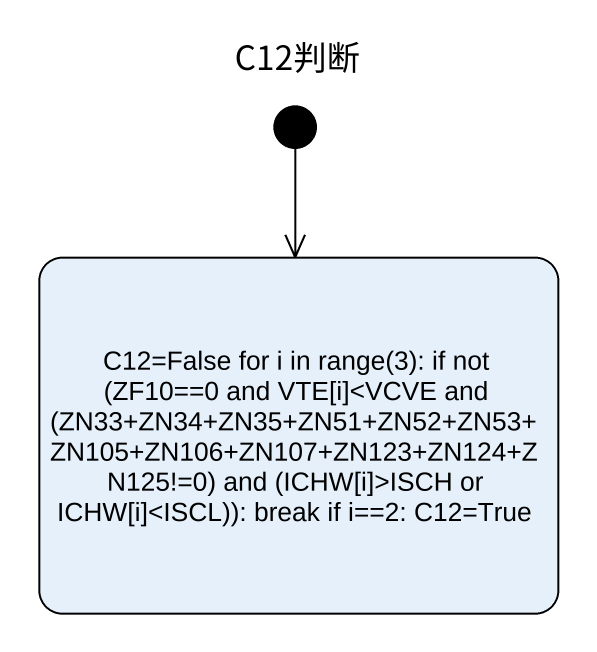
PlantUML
@startuml
title C12判断
hide empty description
state "C12=False for i in range(3): if not (ZF10==0 and VTE[i]<VCVE and (ZN33+ZN34+ZN35+ZN51+ZN52+ZN53+ZN105+ZN106+ZN107+ZN123+ZN124+ZN125!=0) and (ICHW[i]>ISCH or ICHW[i]<ISCL)): break if i==2: C12=True" as C12_False_for_i_in_range_3
[*] --> C12_False_for_i_in_range_3
@enduml
